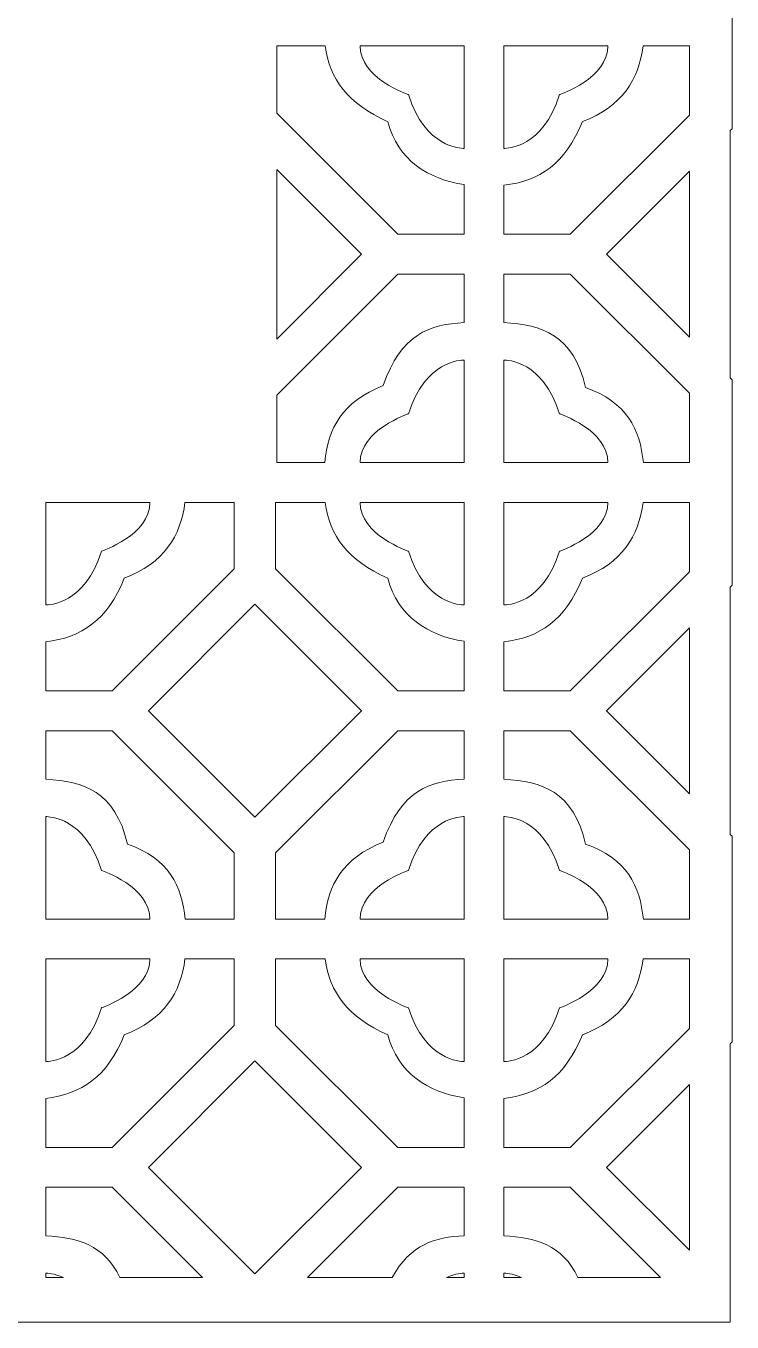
# Model space of a CAD drawing. Header units: centimetres. Extents: x -9.8 to 10.1, y -8.6 to 11.2.
# Drawn here: x 5.3 to 10.1, y -8.62 to 0.19 of the extents above; entities that cross this region are included whole.
import ezdxf

# ---------------------------------------------------------------- set-up
doc = ezdxf.new("R2010")
doc.units = ezdxf.units.CM
doc.header["$MEASUREMENT"] = 0
doc.layers.add('layer 1', color=7, linetype='Continuous')

msp = doc.modelspace()

# ---------------------------------------------------------------- linework, layer by layer
at = {"layer": 'layer 1', "color": 242, "lineweight": 9}
for points, knots in [([(0.51455, 11.18172), (0.51455, 11.18172), (1.4886, 11.18172), (1.4886, 11.18172), (1.4886, 11.18172), (1.4886, 11.18172), (1.4886, 11.18173), (1.4886, 11.18173), (1.4886, 11.18173), (1.4886, 11.18173), (2.05204, 11.18173), (2.05204, 11.18173), (2.05204, 11.18173), (2.05204, 11.18173), (2.32177, 11.18173), (2.32177, 11.18173), (2.32177, 11.18173), (2.32177, 11.18173), (2.88521, 11.18173), (2.88521, 11.18173), (2.88521, 11.18173), (2.88521, 11.18173), (2.88522, 11.18172), (2.88522, 11.18172), (2.88522, 11.18172), (2.88522, 11.18172), (4.60197, 11.18172), (4.60197, 11.18172), (4.60197, 11.18172), (4.60197, 11.18172), (4.60197, 11.18173), (4.60197, 11.18173), (4.60197, 11.18173), (4.60197, 11.18173), (5.16541, 11.18173), (5.16541, 11.18173), (5.16541, 11.18173), (5.16541, 11.18173), (5.43514, 11.18173), (5.43514, 11.18173), (5.43514, 11.18173), (5.43514, 11.18173), (5.99858, 11.18173), (5.99858, 11.18173), (5.99858, 11.18173), (5.99858, 11.18173), (5.99858, 11.18172), (5.99858, 11.18172), (5.99858, 11.18172), (5.99858, 11.18172), (7.71534, 11.18172), (7.71534, 11.18172), (7.71534, 11.18172), (7.71534, 11.18172), (7.71534, 11.18173), (7.71534, 11.18173), (7.71534, 11.18173), (7.71534, 11.18173), (8.27878, 11.18173), (8.27878, 11.18173), (8.27878, 11.18173), (8.27878, 11.18173), (8.54851, 11.18173), (8.54851, 11.18173), (8.54851, 11.18173), (8.54851, 11.18173), (9.11195, 11.18173), (9.11195, 11.18173), (9.11195, 11.18173), (9.11195, 11.18173), (9.11195, 11.18172), (9.11195, 11.18172), (9.11195, 11.18172), (9.11195, 11.18172), (10.086, 11.18172), (10.086, 11.18172), (10.086, 11.18172), (10.086, 11.18172), (10.086, 10.20767), (10.086, 10.20767), (10.086, 10.20767), (10.086, 10.20767), (10.0995, 10.19417), (10.0995, 10.19417), (10.0995, 10.19417), (10.0995, 10.19417), (10.0995, 9.63073), (10.0995, 9.63073), (10.0995, 9.63073), (10.0995, 9.63073), (10.0995, 9.361), (10.0995, 9.361), (10.0995, 9.361), (10.0995, 9.361), (10.0995, 8.79756), (10.0995, 8.79756), (10.0995, 8.79756), (10.0995, 8.79756), (10.086, 8.78406), (10.086, 8.78406), (10.086, 8.78406), (10.086, 8.78406), (10.086, 7.10481), (10.086, 7.10481), (10.086, 7.10481), (10.086, 7.10481), (10.0995, 7.09131), (10.0995, 7.09131), (10.0995, 7.09131), (10.0995, 7.09131), (10.0995, 6.52787), (10.0995, 6.52787), (10.0995, 6.52787), (10.0995, 6.52787), (10.0995, 6.25814), (10.0995, 6.25814), (10.0995, 6.25814), (10.0995, 6.25814), (10.0995, 5.6947), (10.0995, 5.6947), (10.0995, 5.6947), (10.0995, 5.6947), (10.086, 5.6812), (10.086, 5.6812), (10.086, 5.6812), (10.086, 5.6812), (10.086, 4.00194), (10.086, 4.00194), (10.086, 4.00194), (10.086, 4.00194), (10.0995, 3.98844), (10.0995, 3.98844), (10.0995, 3.98844), (10.0995, 3.98844), (10.0995, 3.425), (10.0995, 3.425), (10.0995, 3.425), (10.0995, 3.425), (10.0995, 3.15527), (10.0995, 3.15527), (10.0995, 3.15527), (10.0995, 3.15527), (10.0995, 2.59183), (10.0995, 2.59183), (10.0995, 2.59183), (10.0995, 2.59183), (10.086, 2.57833), (10.086, 2.57833), (10.086, 2.57833), (10.086, 2.57833), (10.086, 0.89908), (10.086, 0.89908), (10.086, 0.89908), (10.086, 0.89908), (10.0995, 0.88557), (10.0995, 0.88557), (10.0995, 0.88557), (10.0995, 0.88557), (10.0995, 0.32213), (10.0995, 0.32213), (10.0995, 0.32213), (10.0995, 0.32213), (10.0995, 0.05241), (10.0995, 0.05241), (10.0995, 0.05241), (10.0995, 0.05241), (10.0995, -0.51104), (10.0995, -0.51104), (10.0995, -0.51104), (10.0995, -0.51104), (10.086, -0.52454), (10.086, -0.52454), (10.086, -0.52454), (10.086, -0.52454), (10.086, -2.20379), (10.086, -2.20379), (10.086, -2.20379), (10.086, -2.20379), (10.0995, -2.21729), (10.0995, -2.21729), (10.0995, -2.21729), (10.0995, -2.21729), (10.0995, -2.78073), (10.0995, -2.78073), (10.0995, -2.78073), (10.0995, -2.78073), (10.0995, -3.05046), (10.0995, -3.05046), (10.0995, -3.05046), (10.0995, -3.05046), (10.0995, -3.6139), (10.0995, -3.6139), (10.0995, -3.6139), (10.0995, -3.6139), (10.086, -3.6274), (10.086, -3.6274), (10.086, -3.6274), (10.086, -3.6274), (10.086, -5.30666), (10.086, -5.30666), (10.086, -5.30666), (10.086, -5.30666), (10.0995, -5.32016), (10.0995, -5.32016), (10.0995, -5.32016), (10.0995, -5.32016), (10.0995, -5.8836), (10.0995, -5.8836), (10.0995, -5.8836), (10.0995, -5.8836), (10.0995, -6.15333), (10.0995, -6.15333), (10.0995, -6.15333), (10.0995, -6.15333), (10.0995, -6.71677), (10.0995, -6.71677), (10.0995, -6.71677), (10.0995, -6.71677), (10.086, -6.73027), (10.086, -6.73027), (10.086, -6.73027), (10.086, -6.73027), (10.086, -8.62127), (10.086, -8.62127), (10.086, -8.62127), (10.086, -8.62127), (0.51455, -8.62127), (0.51455, -8.62127), (0.51455, -8.62127), (0.51455, -8.62127), (0.51455, -6.73027), (0.51455, -6.73027), (0.51455, -6.73027), (0.51455, -6.73027), (0.50105, -6.71677), (0.50105, -6.71677), (0.50105, -6.71677), (0.50105, -6.71677), (0.50105, -6.15333), (0.50105, -6.15333), (0.50105, -6.15333), (0.50105, -6.15333), (0.50105, -5.8836), (0.50105, -5.8836), (0.50105, -5.8836), (0.50105, -5.8836), (0.50105, -5.32016), (0.50105, -5.32016), (0.50105, -5.32016), (0.50105, -5.32016), (0.51455, -5.30666), (0.51455, -5.30666), (0.51455, -5.30666), (0.51455, -5.30666), (0.51455, -3.6274), (0.51455, -3.6274), (0.51455, -3.6274), (0.51455, -3.6274), (0.50105, -3.6139), (0.50105, -3.6139), (0.50105, -3.6139), (0.50105, -3.6139), (0.50105, -3.05046), (0.50105, -3.05046), (0.50105, -3.05046), (0.50105, -3.05046), (0.50105, -2.78073), (0.50105, -2.78073), (0.50105, -2.78073), (0.50105, -2.78073), (0.50105, -2.21729), (0.50105, -2.21729), (0.50105, -2.21729), (0.50105, -2.21729), (0.51455, -2.20379), (0.51455, -2.20379), (0.51455, -2.20379), (0.51455, -2.20379), (0.51455, -0.52454), (0.51455, -0.52454), (0.51455, -0.52454), (0.51455, -0.52454), (0.50105, -0.51104), (0.50105, -0.51104), (0.50105, -0.51104), (0.50105, -0.51104), (0.50105, 0.05241), (0.50105, 0.05241), (0.50105, 0.05241), (0.50105, 0.05241), (0.50105, 0.32213), (0.50105, 0.32213), (0.50105, 0.32213), (0.50105, 0.32213), (0.50105, 0.88557), (0.50105, 0.88557), (0.50105, 0.88557), (0.50105, 0.88557), (0.51455, 0.89908), (0.51455, 0.89908), (0.51455, 0.89908), (0.51455, 0.89908), (0.51455, 2.57833), (0.51455, 2.57833), (0.51455, 2.57833), (0.51455, 2.57833), (0.50105, 2.59183), (0.50105, 2.59183), (0.50105, 2.59183), (0.50105, 2.59183), (0.50105, 3.15527), (0.50105, 3.15527), (0.50105, 3.15527), (0.50105, 3.15527), (0.50105, 3.425), (0.50105, 3.425), (0.50105, 3.425), (0.50105, 3.425), (0.50105, 3.98844), (0.50105, 3.98844), (0.50105, 3.98844), (0.50105, 3.98844), (0.51455, 4.00194), (0.51455, 4.00194), (0.51455, 4.00194), (0.51455, 4.00194), (0.51455, 5.6812), (0.51455, 5.6812), (0.51455, 5.6812), (0.51455, 5.6812), (0.50105, 5.6947), (0.50105, 5.6947), (0.50105, 5.6947), (0.50105, 5.6947), (0.50105, 6.25814), (0.50105, 6.25814), (0.50105, 6.25814), (0.50105, 6.25814), (0.50105, 6.52787), (0.50105, 6.52787), (0.50105, 6.52787), (0.50105, 6.52787), (0.50105, 7.09131), (0.50105, 7.09131), (0.50105, 7.09131), (0.50105, 7.09131), (0.51455, 7.10481), (0.51455, 7.10481), (0.51455, 7.10481), (0.51455, 7.10481), (0.51455, 8.78406), (0.51455, 8.78406), (0.51455, 8.78406), (0.51455, 8.78406), (0.50105, 8.79756), (0.50105, 8.79756), (0.50105, 8.79756), (0.50105, 8.79756), (0.50105, 9.361), (0.50105, 9.361), (0.50105, 9.361), (0.50105, 9.361), (0.50105, 9.63073), (0.50105, 9.63073), (0.50105, 9.63073), (0.50105, 9.63073), (0.50105, 10.19417), (0.50105, 10.19417), (0.50105, 10.19417), (0.50105, 10.19417), (0.51455, 10.20767), (0.51455, 10.20767), (0.51455, 10.20767), (0.51455, 10.20767), (0.51455, 11.18172), (0.51455, 11.18172)], [0, 0, 0, 0, 0.0105263, 0.0105263, 0.0105263, 0.0105263, 0.0210526, 0.0210526, 0.0210526, 0.0210526, 0.0315789, 0.0315789, 0.0315789, 0.0315789, 0.0421053, 0.0421053, 0.0421053, 0.0421053, 0.0526316, 0.0526316, 0.0526316, 0.0526316, 0.0631579, 0.0631579, 0.0631579, 0.0631579, 0.0736842, 0.0736842, 0.0736842, 0.0736842, 0.0842105, 0.0842105, 0.0842105, 0.0842105, 0.0947368, 0.0947368, 0.0947368, 0.0947368, 0.1052632, 0.1052632, 0.1052632, 0.1052632, 0.1157895, 0.1157895, 0.1157895, 0.1157895, 0.1263158, 0.1263158, 0.1263158, 0.1263158, 0.1368421, 0.1368421, 0.1368421, 0.1368421, 0.1473684, 0.1473684, 0.1473684, 0.1473684, 0.1578947, 0.1578947, 0.1578947, 0.1578947, 0.1684211, 0.1684211, 0.1684211, 0.1684211, 0.1789474, 0.1789474, 0.1789474, 0.1789474, 0.1894737, 0.1894737, 0.1894737, 0.1894737, 0.2, 0.2, 0.2, 0.2, 0.2105263, 0.2105263, 0.2105263, 0.2105263, 0.2210526, 0.2210526, 0.2210526, 0.2210526, 0.2315789, 0.2315789, 0.2315789, 0.2315789, 0.2421053, 0.2421053, 0.2421053, 0.2421053, 0.2526316, 0.2526316, 0.2526316, 0.2526316, 0.2631579, 0.2631579, 0.2631579, 0.2631579, 0.2736842, 0.2736842, 0.2736842, 0.2736842, 0.2842105, 0.2842105, 0.2842105, 0.2842105, 0.2947368, 0.2947368, 0.2947368, 0.2947368, 0.3052632, 0.3052632, 0.3052632, 0.3052632, 0.3157895, 0.3157895, 0.3157895, 0.3157895, 0.3263158, 0.3263158, 0.3263158, 0.3263158, 0.3368421, 0.3368421, 0.3368421, 0.3368421, 0.3473684, 0.3473684, 0.3473684, 0.3473684, 0.3578947, 0.3578947, 0.3578947, 0.3578947, 0.3684211, 0.3684211, 0.3684211, 0.3684211, 0.3789474, 0.3789474, 0.3789474, 0.3789474, 0.3894737, 0.3894737, 0.3894737, 0.3894737, 0.4, 0.4, 0.4, 0.4, 0.4105263, 0.4105263, 0.4105263, 0.4105263, 0.4210526, 0.4210526, 0.4210526, 0.4210526, 0.4315789, 0.4315789, 0.4315789, 0.4315789, 0.4421053, 0.4421053, 0.4421053, 0.4421053, 0.4526316, 0.4526316, 0.4526316, 0.4526316, 0.4631579, 0.4631579, 0.4631579, 0.4631579, 0.4736842, 0.4736842, 0.4736842, 0.4736842, 0.4842105, 0.4842105, 0.4842105, 0.4842105, 0.4947368, 0.4947368, 0.4947368, 0.4947368, 0.5052632, 0.5052632, 0.5052632, 0.5052632, 0.5157895, 0.5157895, 0.5157895, 0.5157895, 0.5263158, 0.5263158, 0.5263158, 0.5263158, 0.5368421, 0.5368421, 0.5368421, 0.5368421, 0.5473684, 0.5473684, 0.5473684, 0.5473684, 0.5578947, 0.5578947, 0.5578947, 0.5578947, 0.5684211, 0.5684211, 0.5684211, 0.5684211, 0.5789474, 0.5789474, 0.5789474, 0.5789474, 0.5894737, 0.5894737, 0.5894737, 0.5894737, 0.6, 0.6, 0.6, 0.6, 0.6105263, 0.6105263, 0.6105263, 0.6105263, 0.6210526, 0.6210526, 0.6210526, 0.6210526, 0.6315789, 0.6315789, 0.6315789, 0.6315789, 0.6421053, 0.6421053, 0.6421053, 0.6421053, 0.6526316, 0.6526316, 0.6526316, 0.6526316, 0.6631579, 0.6631579, 0.6631579, 0.6631579, 0.6736842, 0.6736842, 0.6736842, 0.6736842, 0.6842105, 0.6842105, 0.6842105, 0.6842105, 0.6947368, 0.6947368, 0.6947368, 0.6947368, 0.7052632, 0.7052632, 0.7052632, 0.7052632, 0.7157895, 0.7157895, 0.7157895, 0.7157895, 0.7263158, 0.7263158, 0.7263158, 0.7263158, 0.7368421, 0.7368421, 0.7368421, 0.7368421, 0.7473684, 0.7473684, 0.7473684, 0.7473684, 0.7578947, 0.7578947, 0.7578947, 0.7578947, 0.7684211, 0.7684211, 0.7684211, 0.7684211, 0.7789474, 0.7789474, 0.7789474, 0.7789474, 0.7894737, 0.7894737, 0.7894737, 0.7894737, 0.8, 0.8, 0.8, 0.8, 0.8105263, 0.8105263, 0.8105263, 0.8105263, 0.8210526, 0.8210526, 0.8210526, 0.8210526, 0.8315789, 0.8315789, 0.8315789, 0.8315789, 0.8421053, 0.8421053, 0.8421053, 0.8421053, 0.8526316, 0.8526316, 0.8526316, 0.8526316, 0.8631579, 0.8631579, 0.8631579, 0.8631579, 0.8736842, 0.8736842, 0.8736842, 0.8736842, 0.8842105, 0.8842105, 0.8842105, 0.8842105, 0.8947368, 0.8947368, 0.8947368, 0.8947368, 0.9052632, 0.9052632, 0.9052632, 0.9052632, 0.9157895, 0.9157895, 0.9157895, 0.9157895, 0.9263158, 0.9263158, 0.9263158, 0.9263158, 0.9368421, 0.9368421, 0.9368421, 0.9368421, 0.9473684, 0.9473684, 0.9473684, 0.9473684, 0.9578947, 0.9578947, 0.9578947, 0.9578947, 0.9684211, 0.9684211, 0.9684211, 0.9684211, 0.9789474, 0.9789474, 0.9789474, 0.9789474, 1, 1, 1, 1]), ([(7.00444, 0.05241), (7.00444, 0.05241), (7.00444, -0.40622), (7.00444, -0.40622), (7.00444, -0.40622), (7.00444, -0.40622), (7.82706, -1.22885), (7.82706, -1.22885), (7.82706, -1.22885), (7.82706, -1.22885), (8.27878, -1.22885), (8.27878, -1.22885), (8.27878, -1.22885), (8.27878, -1.22885), (8.27878, -0.89128), (8.27878, -0.89128), (8.27878, -0.89128), (8.03414, -0.85491), (7.82564, -0.72177), (7.76048, -0.46371), (7.76048, -0.46371), (7.48622, -0.34117), (7.36477, -0.17592), (7.3333, 0.05241), (7.3333, 0.05241), (7.3333, 0.05241), (7.00444, 0.05241), (7.00444, 0.05241)], [0, 0, 0, 0, 0.125, 0.125, 0.125, 0.125, 0.25, 0.25, 0.25, 0.25, 0.375, 0.375, 0.375, 0.375, 0.5, 0.5, 0.5, 0.5, 0.625, 0.625, 0.625, 0.625, 0.75, 0.75, 0.75, 0.75, 1, 1, 1, 1]), ([(8.27878, 0.05241), (8.27878, 0.05241), (7.57165, 0.05241), (7.57165, 0.05241), (7.57165, 0.05241), (7.56772, -0.168), (7.90034, -0.27976), (7.90034, -0.27976), (7.90034, -0.27976), (8.0122, -0.64144), (8.25829, -0.6451), (8.27878, -0.64477), (8.27878, -0.64477), (8.27878, -0.64477), (8.27878, 0.05241), (8.27878, 0.05241)], [0, 0, 0, 0, 0.2, 0.2, 0.2, 0.2, 0.4, 0.4, 0.4, 0.4, 0.6, 0.6, 0.6, 0.6, 1, 1, 1, 1]), ([(9.80977, -0.4193), (9.80977, -0.4193), (9.00022, -1.22885), (9.00022, -1.22885), (9.00022, -1.22885), (9.00022, -1.22885), (8.54851, -1.22885), (8.54851, -1.22885), (8.54851, -1.22885), (8.54851, -1.22885), (8.54851, -0.89522), (8.54851, -0.89522), (8.54851, -0.89522), (8.78926, -0.86773), (8.96686, -0.74924), (9.08235, -0.46334), (9.08235, -0.46334), (9.35263, -0.35996), (9.46554, -0.17713), (9.49461, 0.05241), (9.49461, 0.05241), (9.49461, 0.05241), (9.80977, 0.05241), (9.80977, 0.05241), (9.80977, 0.05241), (9.80977, 0.05241), (9.80977, -0.4193), (9.80977, -0.4193)], [0, 0, 0, 0, 0.125, 0.125, 0.125, 0.125, 0.25, 0.25, 0.25, 0.25, 0.375, 0.375, 0.375, 0.375, 0.5, 0.5, 0.5, 0.5, 0.625, 0.625, 0.625, 0.625, 0.75, 0.75, 0.75, 0.75, 1, 1, 1, 1]), ([(9.2556, 0.05241), (9.2556, 0.05241), (8.54851, 0.05241), (8.54851, 0.05241), (8.54851, 0.05241), (8.54851, 0.05241), (8.54851, -0.64477), (8.54851, -0.64477), (8.54851, -0.64477), (8.56919, -0.6451), (8.81511, -0.64128), (8.92692, -0.27976), (8.92692, -0.27976), (8.92692, -0.27976), (9.25953, -0.168), (9.2556, 0.05241)], [0, 0, 0, 0, 0.2, 0.2, 0.2, 0.2, 0.4, 0.4, 0.4, 0.4, 0.6, 0.6, 0.6, 0.6, 1, 1, 1, 1]), ([(7.00444, -0.78769), (7.00444, -0.78769), (7.00444, -1.94064), (7.00444, -1.94064), (7.00444, -1.94064), (7.00444, -1.94064), (7.58091, -1.36416), (7.58091, -1.36416), (7.58091, -1.36416), (7.58091, -1.36416), (7.00444, -0.78769), (7.00444, -0.78769)], [0, 0, 0, 0, 0.25, 0.25, 0.25, 0.25, 0.5, 0.5, 0.5, 0.5, 1, 1, 1, 1]), ([(9.80977, -1.92756), (9.80977, -1.92756), (9.24637, -1.36416), (9.24637, -1.36416), (9.24637, -1.36416), (9.24637, -1.36416), (9.80977, -0.80077), (9.80977, -0.80077), (9.80977, -0.80077), (9.80977, -0.80077), (9.80977, -1.92756), (9.80977, -1.92756)], [0, 0, 0, 0, 0.25, 0.25, 0.25, 0.25, 0.5, 0.5, 0.5, 0.5, 1, 1, 1, 1]), ([(7.00444, -2.3221), (7.00444, -2.3221), (7.00444, -2.78073), (7.00444, -2.78073), (7.00444, -2.78073), (7.00444, -2.78073), (7.33079, -2.78073), (7.33079, -2.78073), (7.33079, -2.78073), (7.35433, -2.54435), (7.45199, -2.36719), (7.72797, -2.25691), (7.72797, -2.25691), (7.84984, -1.90568), (8.04389, -1.84083), (8.27878, -1.82914), (8.27878, -1.82914), (8.27878, -1.82914), (8.27878, -1.49948), (8.27878, -1.49948), (8.27878, -1.49948), (8.27878, -1.49948), (7.82706, -1.49948), (7.82706, -1.49948), (7.82706, -1.49948), (7.82706, -1.49948), (7.00444, -2.3221), (7.00444, -2.3221)], [0, 0, 0, 0, 0.125, 0.125, 0.125, 0.125, 0.25, 0.25, 0.25, 0.25, 0.375, 0.375, 0.375, 0.375, 0.5, 0.5, 0.5, 0.5, 0.625, 0.625, 0.625, 0.625, 0.75, 0.75, 0.75, 0.75, 1, 1, 1, 1]), ([(8.54851, -1.49948), (8.54851, -1.49948), (9.00022, -1.49948), (9.00022, -1.49948), (9.00022, -1.49948), (9.00022, -1.49948), (9.80977, -2.30902), (9.80977, -2.30902), (9.80977, -2.30902), (9.80977, -2.30902), (9.80977, -2.78073), (9.80977, -2.78073), (9.80977, -2.78073), (9.80977, -2.78073), (9.4966, -2.78073), (9.4966, -2.78073), (9.4966, -2.78073), (9.47451, -2.55551), (9.38377, -2.36813), (9.10386, -2.27025), (9.10386, -2.27025), (9.02047, -1.91247), (8.80776, -1.84218), (8.54851, -1.82934), (8.54851, -1.82934), (8.54851, -1.82934), (8.54851, -1.49948), (8.54851, -1.49948)], [0, 0, 0, 0, 0.125, 0.125, 0.125, 0.125, 0.25, 0.25, 0.25, 0.25, 0.375, 0.375, 0.375, 0.375, 0.5, 0.5, 0.5, 0.5, 0.625, 0.625, 0.625, 0.625, 0.75, 0.75, 0.75, 0.75, 1, 1, 1, 1]), ([(7.57165, -2.78073), (7.57165, -2.78073), (8.27878, -2.78073), (8.27878, -2.78073), (8.27878, -2.78073), (8.27878, -2.78073), (8.27878, -2.08355), (8.27878, -2.08355), (8.27878, -2.08355), (8.25829, -2.08322), (8.0122, -2.08688), (7.90034, -2.44857), (7.90034, -2.44857), (7.90034, -2.44857), (7.56772, -2.56033), (7.57165, -2.78073)], [0, 0, 0, 0, 0.2, 0.2, 0.2, 0.2, 0.4, 0.4, 0.4, 0.4, 0.6, 0.6, 0.6, 0.6, 1, 1, 1, 1]), ([(8.54851, -2.78073), (8.54851, -2.78073), (9.25559, -2.78073), (9.25559, -2.78073), (9.25559, -2.78073), (9.25952, -2.56033), (8.92692, -2.44857), (8.92692, -2.44857), (8.92692, -2.44857), (8.81511, -2.08704), (8.56919, -2.08322), (8.54851, -2.08355), (8.54851, -2.08355), (8.54851, -2.08355), (8.54851, -2.78073), (8.54851, -2.78073)], [0, 0, 0, 0, 0.2, 0.2, 0.2, 0.2, 0.4, 0.4, 0.4, 0.4, 0.6, 0.6, 0.6, 0.6, 1, 1, 1, 1]), ([(6.7164, -3.05047), (6.7164, -3.05047), (6.38124, -3.05047), (6.38124, -3.05047), (6.38124, -3.05047), (6.35217, -3.28), (6.23926, -3.46283), (5.96898, -3.56621), (5.96898, -3.56621), (5.85349, -3.8521), (5.67589, -3.9706), (5.43514, -3.99809), (5.43514, -3.99809), (5.43514, -3.99809), (5.43514, -4.33172), (5.43514, -4.33172), (5.43514, -4.33172), (5.43514, -4.33172), (5.88685, -4.33172), (5.88685, -4.33172), (5.88685, -4.33172), (5.88685, -4.33172), (6.7164, -3.50217), (6.7164, -3.50217), (6.7164, -3.50217), (6.7164, -3.50217), (6.7164, -3.05047), (6.7164, -3.05047)], [0, 0, 0, 0, 0.125, 0.125, 0.125, 0.125, 0.25, 0.25, 0.25, 0.25, 0.375, 0.375, 0.375, 0.375, 0.5, 0.5, 0.5, 0.5, 0.625, 0.625, 0.625, 0.625, 0.75, 0.75, 0.75, 0.75, 1, 1, 1, 1]), ([(6.14224, -3.05047), (6.14224, -3.05047), (5.43514, -3.05047), (5.43514, -3.05047), (5.43514, -3.05047), (5.43514, -3.05047), (5.43514, -3.74764), (5.43514, -3.74764), (5.43514, -3.74764), (5.45582, -3.74796), (5.70174, -3.74415), (5.81355, -3.38262), (5.81355, -3.38262), (5.81355, -3.38262), (6.14616, -3.27087), (6.14224, -3.05047)], [0, 0, 0, 0, 0.2, 0.2, 0.2, 0.2, 0.4, 0.4, 0.4, 0.4, 0.6, 0.6, 0.6, 0.6, 1, 1, 1, 1]), ([(7.00444, -3.05046), (7.00444, -3.05046), (7.00444, -3.05047), (7.00444, -3.05047), (7.00444, -3.05047), (7.00444, -3.05047), (6.99752, -3.05047), (6.99752, -3.05047), (6.99752, -3.05047), (6.99752, -3.05047), (6.99752, -3.50217), (6.99752, -3.50217), (6.99752, -3.50217), (6.99752, -3.50217), (7.82706, -4.33172), (7.82706, -4.33172), (7.82706, -4.33172), (7.82706, -4.33172), (8.27878, -4.33172), (8.27878, -4.33172), (8.27878, -4.33172), (8.27878, -4.33172), (8.27878, -3.99415), (8.27878, -3.99415), (8.27878, -3.99415), (8.03414, -3.95777), (7.82564, -3.82464), (7.76048, -3.56657), (7.76048, -3.56657), (7.48622, -3.44404), (7.36477, -3.27879), (7.3333, -3.05046), (7.3333, -3.05046), (7.3333, -3.05046), (7.00444, -3.05046), (7.00444, -3.05046)], [0, 0, 0, 0, 0.1, 0.1, 0.1, 0.1, 0.2, 0.2, 0.2, 0.2, 0.3, 0.3, 0.3, 0.3, 0.4, 0.4, 0.4, 0.4, 0.5, 0.5, 0.5, 0.5, 0.6, 0.6, 0.6, 0.6, 0.7, 0.7, 0.7, 0.7, 0.8, 0.8, 0.8, 0.8, 1, 1, 1, 1]), ([(8.27878, -3.05046), (8.27878, -3.05046), (7.57165, -3.05046), (7.57165, -3.05046), (7.57165, -3.05046), (7.56772, -3.27086), (7.90034, -3.38262), (7.90034, -3.38262), (7.90034, -3.38262), (8.0122, -3.74431), (8.25829, -3.74797), (8.27878, -3.74764), (8.27878, -3.74764), (8.27878, -3.74764), (8.27878, -3.05046), (8.27878, -3.05046)], [0, 0, 0, 0, 0.2, 0.2, 0.2, 0.2, 0.4, 0.4, 0.4, 0.4, 0.6, 0.6, 0.6, 0.6, 1, 1, 1, 1]), ([(9.80977, -3.52217), (9.80977, -3.52217), (9.00022, -4.33172), (9.00022, -4.33172), (9.00022, -4.33172), (9.00022, -4.33172), (8.54851, -4.33172), (8.54851, -4.33172), (8.54851, -4.33172), (8.54851, -4.33172), (8.54851, -3.99809), (8.54851, -3.99809), (8.54851, -3.99809), (8.78926, -3.9706), (8.96686, -3.8521), (9.08235, -3.56621), (9.08235, -3.56621), (9.35263, -3.46283), (9.46554, -3.28), (9.49461, -3.05046), (9.49461, -3.05046), (9.49461, -3.05046), (9.80977, -3.05046), (9.80977, -3.05046), (9.80977, -3.05046), (9.80977, -3.05046), (9.80977, -3.52217), (9.80977, -3.52217)], [0, 0, 0, 0, 0.125, 0.125, 0.125, 0.125, 0.25, 0.25, 0.25, 0.25, 0.375, 0.375, 0.375, 0.375, 0.5, 0.5, 0.5, 0.5, 0.625, 0.625, 0.625, 0.625, 0.75, 0.75, 0.75, 0.75, 1, 1, 1, 1]), ([(9.2556, -3.05046), (9.2556, -3.05046), (8.54851, -3.05046), (8.54851, -3.05046), (8.54851, -3.05046), (8.54851, -3.05046), (8.54851, -3.74764), (8.54851, -3.74764), (8.54851, -3.74764), (8.56919, -3.74796), (8.81511, -3.74415), (8.92692, -3.38262), (8.92692, -3.38262), (8.92692, -3.38262), (9.25953, -3.27086), (9.2556, -3.05046)], [0, 0, 0, 0, 0.2, 0.2, 0.2, 0.2, 0.4, 0.4, 0.4, 0.4, 0.6, 0.6, 0.6, 0.6, 1, 1, 1, 1]), ([(6.85696, -5.19098), (6.85696, -5.19098), (7.58091, -4.46703), (7.58091, -4.46703), (7.58091, -4.46703), (7.58091, -4.46703), (6.85696, -3.74308), (6.85696, -3.74308), (6.85696, -3.74308), (6.85696, -3.74308), (6.13301, -4.46703), (6.13301, -4.46703), (6.13301, -4.46703), (6.13301, -4.46703), (6.85696, -5.19098), (6.85696, -5.19098)], [0, 0, 0, 0, 0.2, 0.2, 0.2, 0.2, 0.4, 0.4, 0.4, 0.4, 0.6, 0.6, 0.6, 0.6, 1, 1, 1, 1]), ([(9.80977, -5.03042), (9.80977, -5.03042), (9.24637, -4.46703), (9.24637, -4.46703), (9.24637, -4.46703), (9.24637, -4.46703), (9.80977, -3.90363), (9.80977, -3.90363), (9.80977, -3.90363), (9.80977, -3.90363), (9.80977, -5.03042), (9.80977, -5.03042)], [0, 0, 0, 0, 0.25, 0.25, 0.25, 0.25, 0.5, 0.5, 0.5, 0.5, 1, 1, 1, 1]), ([(5.43514, -4.60234), (5.43514, -4.60234), (5.88685, -4.60234), (5.88685, -4.60234), (5.88685, -4.60234), (5.88685, -4.60234), (6.7164, -5.43188), (6.7164, -5.43188), (6.7164, -5.43188), (6.7164, -5.43188), (6.7164, -5.8836), (6.7164, -5.8836), (6.7164, -5.8836), (6.7164, -5.8836), (6.38323, -5.8836), (6.38323, -5.8836), (6.38323, -5.8836), (6.36114, -5.65838), (6.2704, -5.47099), (5.99049, -5.37311), (5.99049, -5.37311), (5.90711, -5.01534), (5.6944, -4.94505), (5.43514, -4.9322), (5.43514, -4.9322), (5.43514, -4.9322), (5.43514, -4.60234), (5.43514, -4.60234)], [0, 0, 0, 0, 0.125, 0.125, 0.125, 0.125, 0.25, 0.25, 0.25, 0.25, 0.375, 0.375, 0.375, 0.375, 0.5, 0.5, 0.5, 0.5, 0.625, 0.625, 0.625, 0.625, 0.75, 0.75, 0.75, 0.75, 1, 1, 1, 1]), ([(6.99752, -5.8836), (6.99752, -5.8836), (6.99752, -5.43188), (6.99752, -5.43188), (6.99752, -5.43188), (6.99752, -5.43188), (7.82706, -4.60234), (7.82706, -4.60234), (7.82706, -4.60234), (7.82706, -4.60234), (8.27878, -4.60234), (8.27878, -4.60234), (8.27878, -4.60234), (8.27878, -4.60234), (8.27878, -4.932), (8.27878, -4.932), (8.27878, -4.932), (8.04389, -4.9437), (7.84984, -5.00855), (7.72797, -5.35978), (7.72797, -5.35978), (7.45199, -5.47006), (7.35433, -5.64721), (7.33079, -5.8836), (7.33079, -5.8836), (7.33079, -5.8836), (6.99752, -5.8836), (6.99752, -5.8836)], [0, 0, 0, 0, 0.125, 0.125, 0.125, 0.125, 0.25, 0.25, 0.25, 0.25, 0.375, 0.375, 0.375, 0.375, 0.5, 0.5, 0.5, 0.5, 0.625, 0.625, 0.625, 0.625, 0.75, 0.75, 0.75, 0.75, 1, 1, 1, 1]), ([(8.54851, -4.60234), (8.54851, -4.60234), (9.00022, -4.60234), (9.00022, -4.60234), (9.00022, -4.60234), (9.00022, -4.60234), (9.80977, -5.41189), (9.80977, -5.41189), (9.80977, -5.41189), (9.80977, -5.41189), (9.80977, -5.8836), (9.80977, -5.8836), (9.80977, -5.8836), (9.80977, -5.8836), (9.4966, -5.8836), (9.4966, -5.8836), (9.4966, -5.8836), (9.47451, -5.65838), (9.38377, -5.47099), (9.10386, -5.37311), (9.10386, -5.37311), (9.02047, -5.01534), (8.80776, -4.94505), (8.54851, -4.9322), (8.54851, -4.9322), (8.54851, -4.9322), (8.54851, -4.60234), (8.54851, -4.60234)], [0, 0, 0, 0, 0.125, 0.125, 0.125, 0.125, 0.25, 0.25, 0.25, 0.25, 0.375, 0.375, 0.375, 0.375, 0.5, 0.5, 0.5, 0.5, 0.625, 0.625, 0.625, 0.625, 0.75, 0.75, 0.75, 0.75, 1, 1, 1, 1]), ([(5.43514, -5.8836), (5.43514, -5.8836), (6.14223, -5.8836), (6.14223, -5.8836), (6.14223, -5.8836), (6.14615, -5.6632), (5.81355, -5.55143), (5.81355, -5.55143), (5.81355, -5.55143), (5.70174, -5.18991), (5.45582, -5.18609), (5.43514, -5.18642), (5.43514, -5.18642), (5.43514, -5.18642), (5.43514, -5.8836), (5.43514, -5.8836)], [0, 0, 0, 0, 0.2, 0.2, 0.2, 0.2, 0.4, 0.4, 0.4, 0.4, 0.6, 0.6, 0.6, 0.6, 1, 1, 1, 1]), ([(7.57165, -5.8836), (7.57165, -5.8836), (8.27878, -5.8836), (8.27878, -5.8836), (8.27878, -5.8836), (8.27878, -5.8836), (8.27878, -5.18642), (8.27878, -5.18642), (8.27878, -5.18642), (8.25829, -5.18608), (8.0122, -5.18975), (7.90034, -5.55143), (7.90034, -5.55143), (7.90034, -5.55143), (7.56772, -5.66319), (7.57165, -5.8836)], [0, 0, 0, 0, 0.2, 0.2, 0.2, 0.2, 0.4, 0.4, 0.4, 0.4, 0.6, 0.6, 0.6, 0.6, 1, 1, 1, 1]), ([(8.54851, -5.8836), (8.54851, -5.8836), (9.25559, -5.8836), (9.25559, -5.8836), (9.25559, -5.8836), (9.25952, -5.6632), (8.92692, -5.55143), (8.92692, -5.55143), (8.92692, -5.55143), (8.81511, -5.18991), (8.56919, -5.18609), (8.54851, -5.18642), (8.54851, -5.18642), (8.54851, -5.18642), (8.54851, -5.8836), (8.54851, -5.8836)], [0, 0, 0, 0, 0.2, 0.2, 0.2, 0.2, 0.4, 0.4, 0.4, 0.4, 0.6, 0.6, 0.6, 0.6, 1, 1, 1, 1]), ([(6.7164, -6.60504), (6.7164, -6.60504), (5.88685, -7.43458), (5.88685, -7.43458), (5.88685, -7.43458), (5.88685, -7.43458), (5.43514, -7.43458), (5.43514, -7.43458), (5.43514, -7.43458), (5.43514, -7.43458), (5.43514, -7.10095), (5.43514, -7.10095), (5.43514, -7.10095), (5.67589, -7.07346), (5.85349, -6.95497), (5.96898, -6.66908), (5.96898, -6.66908), (6.23926, -6.5657), (6.35217, -6.38286), (6.38124, -6.15333), (6.38124, -6.15333), (6.38124, -6.15333), (6.7164, -6.15333), (6.7164, -6.15333), (6.7164, -6.15333), (6.7164, -6.15333), (6.7164, -6.60504), (6.7164, -6.60504)], [0, 0, 0, 0, 0.125, 0.125, 0.125, 0.125, 0.25, 0.25, 0.25, 0.25, 0.375, 0.375, 0.375, 0.375, 0.5, 0.5, 0.5, 0.5, 0.625, 0.625, 0.625, 0.625, 0.75, 0.75, 0.75, 0.75, 1, 1, 1, 1]), ([(6.14224, -6.15333), (6.14224, -6.15333), (5.43514, -6.15333), (5.43514, -6.15333), (5.43514, -6.15333), (5.43514, -6.15333), (5.43514, -6.8505), (5.43514, -6.8505), (5.43514, -6.8505), (5.45582, -6.85083), (5.70174, -6.84701), (5.81355, -6.48549), (5.81355, -6.48549), (5.81355, -6.48549), (6.14617, -6.37373), (6.14224, -6.15333)], [0, 0, 0, 0, 0.2, 0.2, 0.2, 0.2, 0.4, 0.4, 0.4, 0.4, 0.6, 0.6, 0.6, 0.6, 1, 1, 1, 1]), ([(8.27878, -7.43458), (8.27878, -7.43458), (7.82706, -7.43458), (7.82706, -7.43458), (7.82706, -7.43458), (7.82706, -7.43458), (6.99752, -6.60504), (6.99752, -6.60504), (6.99752, -6.60504), (6.99752, -6.60504), (6.99752, -6.15333), (6.99752, -6.15333), (6.99752, -6.15333), (6.99752, -6.15333), (7.3333, -6.15333), (7.3333, -6.15333), (7.3333, -6.15333), (7.36477, -6.38165), (7.48622, -6.54691), (7.76048, -6.66944), (7.76048, -6.66944), (7.82564, -6.9275), (8.03414, -7.06064), (8.27878, -7.09701), (8.27878, -7.09701), (8.27878, -7.09701), (8.27878, -7.43458), (8.27878, -7.43458)], [0, 0, 0, 0, 0.125, 0.125, 0.125, 0.125, 0.25, 0.25, 0.25, 0.25, 0.375, 0.375, 0.375, 0.375, 0.5, 0.5, 0.5, 0.5, 0.625, 0.625, 0.625, 0.625, 0.75, 0.75, 0.75, 0.75, 1, 1, 1, 1]), ([(8.27878, -6.15333), (8.27878, -6.15333), (7.57165, -6.15333), (7.57165, -6.15333), (7.57165, -6.15333), (7.56772, -6.37373), (7.90034, -6.48549), (7.90034, -6.48549), (7.90034, -6.48549), (8.0122, -6.84717), (8.25829, -6.85083), (8.27878, -6.8505), (8.27878, -6.8505), (8.27878, -6.8505), (8.27878, -6.15333), (8.27878, -6.15333)], [0, 0, 0, 0, 0.2, 0.2, 0.2, 0.2, 0.4, 0.4, 0.4, 0.4, 0.6, 0.6, 0.6, 0.6, 1, 1, 1, 1]), ([(9.80977, -6.62503), (9.80977, -6.62503), (9.00022, -7.43458), (9.00022, -7.43458), (9.00022, -7.43458), (9.00022, -7.43458), (8.54851, -7.43458), (8.54851, -7.43458), (8.54851, -7.43458), (8.54851, -7.43458), (8.54851, -7.10095), (8.54851, -7.10095), (8.54851, -7.10095), (8.78926, -7.07346), (8.96686, -6.95497), (9.08235, -6.66908), (9.08235, -6.66908), (9.35263, -6.5657), (9.46554, -6.38286), (9.49461, -6.15333), (9.49461, -6.15333), (9.49461, -6.15333), (9.80977, -6.15333), (9.80977, -6.15333), (9.80977, -6.15333), (9.80977, -6.15333), (9.80977, -6.62503), (9.80977, -6.62503)], [0, 0, 0, 0, 0.125, 0.125, 0.125, 0.125, 0.25, 0.25, 0.25, 0.25, 0.375, 0.375, 0.375, 0.375, 0.5, 0.5, 0.5, 0.5, 0.625, 0.625, 0.625, 0.625, 0.75, 0.75, 0.75, 0.75, 1, 1, 1, 1]), ([(9.2556, -6.15333), (9.2556, -6.15333), (8.54851, -6.15333), (8.54851, -6.15333), (8.54851, -6.15333), (8.54851, -6.15333), (8.54851, -6.8505), (8.54851, -6.8505), (8.54851, -6.8505), (8.56919, -6.85083), (8.81511, -6.84701), (8.92692, -6.48549), (8.92692, -6.48549), (8.92692, -6.48549), (9.25953, -6.37373), (9.2556, -6.15333)], [0, 0, 0, 0, 0.2, 0.2, 0.2, 0.2, 0.4, 0.4, 0.4, 0.4, 0.6, 0.6, 0.6, 0.6, 1, 1, 1, 1]), ([(7.58091, -7.56989), (7.58091, -7.56989), (6.85696, -8.29385), (6.85696, -8.29385), (6.85696, -8.29385), (6.85696, -8.29385), (6.13301, -7.5699), (6.13301, -7.5699), (6.13301, -7.5699), (6.13301, -7.5699), (6.85696, -6.84594), (6.85696, -6.84594), (6.85696, -6.84594), (6.85696, -6.84594), (7.58091, -7.56989), (7.58091, -7.56989)], [0, 0, 0, 0, 0.2, 0.2, 0.2, 0.2, 0.4, 0.4, 0.4, 0.4, 0.6, 0.6, 0.6, 0.6, 1, 1, 1, 1]), ([(9.80977, -8.13329), (9.80977, -8.13329), (9.24637, -7.5699), (9.24637, -7.5699), (9.24637, -7.5699), (9.24637, -7.5699), (9.80977, -7.0065), (9.80977, -7.0065), (9.80977, -7.0065), (9.80977, -7.0065), (9.80977, -8.13329), (9.80977, -8.13329)], [0, 0, 0, 0, 0.25, 0.25, 0.25, 0.25, 0.5, 0.5, 0.5, 0.5, 1, 1, 1, 1]), ([(5.93741, -8.3179), (5.83374, -8.09608), (5.65051, -8.04574), (5.43514, -8.03507), (5.43514, -8.03507), (5.43514, -8.03507), (5.43514, -7.70521), (5.43514, -7.70521), (5.43514, -7.70521), (5.43514, -7.70521), (5.88685, -7.70521), (5.88685, -7.70521), (5.88685, -7.70521), (5.88685, -7.70521), (6.49955, -8.3179), (6.49955, -8.3179), (6.49955, -8.3179), (6.49955, -8.3179), (5.93741, -8.3179), (5.93741, -8.3179)], [0, 0, 0, 0, 0.1666667, 0.1666667, 0.1666667, 0.1666667, 0.3333333, 0.3333333, 0.3333333, 0.3333333, 0.5, 0.5, 0.5, 0.5, 0.6666667, 0.6666667, 0.6666667, 0.6666667, 1, 1, 1, 1]), ([(7.21437, -8.3179), (7.21437, -8.3179), (7.82706, -7.70521), (7.82706, -7.70521), (7.82706, -7.70521), (7.82706, -7.70521), (8.27878, -7.70521), (8.27878, -7.70521), (8.27878, -7.70521), (8.27878, -7.70521), (8.27878, -8.03487), (8.27878, -8.03487), (8.27878, -8.03487), (8.08066, -8.04474), (7.91161, -8.09246), (7.79041, -8.3179), (7.79041, -8.3179), (7.79041, -8.3179), (7.21437, -8.3179), (7.21437, -8.3179)], [0, 0, 0, 0, 0.1666667, 0.1666667, 0.1666667, 0.1666667, 0.3333333, 0.3333333, 0.3333333, 0.3333333, 0.5, 0.5, 0.5, 0.5, 0.6666667, 0.6666667, 0.6666667, 0.6666667, 1, 1, 1, 1]), ([(9.05078, -8.3179), (8.9471, -8.09608), (8.76387, -8.04574), (8.54851, -8.03507), (8.54851, -8.03507), (8.54851, -8.03507), (8.54851, -7.70521), (8.54851, -7.70521), (8.54851, -7.70521), (8.54851, -7.70521), (9.00022, -7.70521), (9.00022, -7.70521), (9.00022, -7.70521), (9.00022, -7.70521), (9.61292, -8.3179), (9.61292, -8.3179), (9.61292, -8.3179), (9.61292, -8.3179), (9.05078, -8.3179), (9.05078, -8.3179)], [0, 0, 0, 0, 0.1666667, 0.1666667, 0.1666667, 0.1666667, 0.3333333, 0.3333333, 0.3333333, 0.3333333, 0.5, 0.5, 0.5, 0.5, 0.6666667, 0.6666667, 0.6666667, 0.6666667, 1, 1, 1, 1]), ([(5.43514, -8.3179), (5.43514, -8.3179), (5.43514, -8.28928), (5.43514, -8.28928), (5.43514, -8.28928), (5.44389, -8.28914), (5.49296, -8.28977), (5.55513, -8.3179), (5.55513, -8.3179), (5.55513, -8.3179), (5.43514, -8.3179), (5.43514, -8.3179)], [0, 0, 0, 0, 0.25, 0.25, 0.25, 0.25, 0.5, 0.5, 0.5, 0.5, 1, 1, 1, 1]), ([(8.15876, -8.3179), (8.22099, -8.28974), (8.27011, -8.28914), (8.27878, -8.28928), (8.27878, -8.28928), (8.27878, -8.28928), (8.27878, -8.3179), (8.27878, -8.3179), (8.27878, -8.3179), (8.27878, -8.3179), (8.15876, -8.3179), (8.15876, -8.3179)], [0, 0, 0, 0, 0.25, 0.25, 0.25, 0.25, 0.5, 0.5, 0.5, 0.5, 1, 1, 1, 1]), ([(8.54851, -8.3179), (8.54851, -8.3179), (8.54851, -8.28928), (8.54851, -8.28928), (8.54851, -8.28928), (8.55726, -8.28914), (8.60633, -8.28977), (8.6685, -8.3179), (8.6685, -8.3179), (8.6685, -8.3179), (8.54851, -8.3179), (8.54851, -8.3179)], [0, 0, 0, 0, 0.25, 0.25, 0.25, 0.25, 0.5, 0.5, 0.5, 0.5, 1, 1, 1, 1])]:
    msp.add_open_spline(points, degree=3, knots=knots, dxfattribs=at)

doc.saveas('drawing.dxf')
